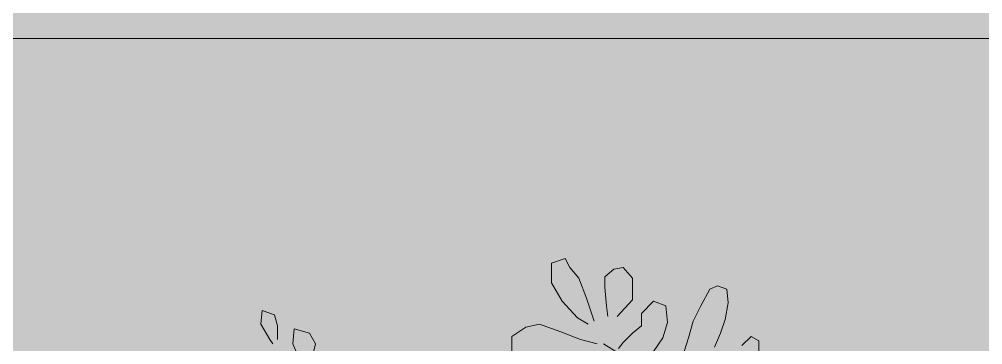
# Model space of a CAD drawing. Header units: centimetres. Extents: x -4381 to 5639, y -3920 to 4826.
# Drawn here: x 118.307 to 119.4, y 11.171 to 11.539 of the extents above; entities that cross this region are included whole.
import ezdxf
from ezdxf.xclip import XClip

# ---------------------------------------------------------------- set-up
doc = ezdxf.new("R2010")
doc.units = ezdxf.units.CM
doc.header["$MEASUREMENT"] = 0
doc.header["$XCLIPFRAME"] = 0
doc.set_wipeout_variables(frame=1)
doc.linetypes.add('Wipeout_Contour', pattern=[100, 0, -100])
for name, color, linetype, lineweight, true_color in [('00-TREES_Pen_No__181', 7, 'Continuous', 5, 0xddeaa8), ('Structural - Bearing_Pen_No__102', 7, 'Continuous', 5, 0xcccccc), ('Structural - Bearing_Pen_No__112', 7, 'Continuous', 5, 0xd5aaaa)]:
    doc.layers.add(name, color=color, linetype=linetype, lineweight=lineweight, true_color=true_color)
doc.layers.add('0_Pen_No__1', color=7, linetype='Continuous', lineweight=5)
doc.layers.add('Structural - Bearing_Pen_No__1', color=7, linetype='Continuous', lineweight=5)
doc.layers.add('Drawing & Figure', color=7, linetype='Continuous')
doc.layers.add('Structural - Bearing', color=7, linetype='Continuous')

# ---------------------------------------------------------------- blocks, each defined once
blk = doc.blocks.new('Drawing_11_11', base_point=(474.0779, 10.6179))
at = {"color": 254, "linetype": 'Wipeout_Contour', "lineweight": 0, "ltscale": 485.312076}
blk.add_wipeout([(117.6905, 11.5179), (123.6405, 11.5179), (123.6405, 13.7179), (117.6905, 13.7179)], dxfattribs=at).dxf.layer = 'Structural - Bearing'
at = {"layer": 'Structural - Bearing_Pen_No__112', "linetype": 'Continuous', "ltscale": 10}
blk.add_hatch(color=256, dxfattribs=at).paths.add_polyline_path([(117.6905, 11.5179), (123.6405, 11.5179), (123.6405, 13.7179), (117.6905, 13.7179)])
at = {"color": 254, "linetype": 'Wipeout_Contour', "lineweight": 0, "ltscale": 608.336316}
blk.add_wipeout([(117.6905, 10.8179), (118.939, 10.8179), (125.5905, 10.8179), (125.5905, 11.5179), (117.6905, 11.5179)], dxfattribs=at).dxf.layer = 'Structural - Bearing'
at = {"layer": '00-TREES_Pen_No__181', "linetype": 'Continuous', "lineweight": 0, "ltscale": 10, "true_color": 0xd3eba9}
h = blk.add_hatch(color=61, dxfattribs=at)
h.paths.add_polyline_path([(119.684, 10.6371), (119.6799, 10.655), (119.6671, 10.6838), (119.643, 10.7337), (119.6103, 10.7664), (119.5156, 10.8103), (119.4541, 10.8278), (119.4456, 10.8176), (119.4029, 10.8085), (119.3305, 10.8124), (119.3697, 10.8354), (119.3814, 10.8529), (119.3528, 10.8661), (119.282, 10.8661), (119.1946, 10.8181), (119.2179, 10.8482), (119.2729, 10.8792), (119.3528, 10.9075), (119.4571, 10.9214), (119.5067, 10.951), (119.5354, 11.004), (119.5354, 11.0634), (119.5013, 11.0976), (119.4719, 11.0682), (119.4072, 11.0427), (119.3593, 11.0166), (119.2859, 10.9868), (119.2782, 10.997), (119.3113, 11.0302), (119.3005, 11.0522), (119.3061, 11.0866), (119.3061, 11.1291), (119.294, 11.1342), (119.2342, 11.1167), (119.2121, 11.076), (119.1836, 11.0475), (119.167, 10.976), (119.1324, 10.9713), (119.1324, 11.0078), (119.1447, 11.0307), (119.1398, 11.0512), (119.1259, 11.0434), (119.0767, 11.0324), (119.0767, 11.0513), (119.1189, 11.0703), (119.1456, 11.0969), (119.1438, 11.1218), (119.1568, 11.1649), (119.1232, 11.1856), (119.118, 11.2097), (119.1146, 11.2329), (119.1034, 11.2519), (119.08, 11.2151), (119.0569, 11.2035), (119.0414, 11.2286), (118.998, 11.2512), (118.9399, 11.2682), (118.898, 11.2576), (118.8745, 11.1959), (118.8745, 11.1535), (118.9153, 11.123), (118.9493, 11.1055), (119.0318, 11.0968), (119.0001, 11.078), (118.9643, 11.0717), (118.9591, 11.0579), (118.9904, 11.0437), (119.029, 11.0296), (119.05, 11.01), (119.0397, 10.9713), (118.9975, 10.9713), (119.0057, 10.9476), (119.0311, 10.9222), (119.0195, 10.8834), (119.0129, 10.8448), (118.964, 10.8938), (118.9459, 10.9175), (118.9321, 10.9368), (118.9261, 10.9609), (118.9246, 10.9767), (118.9208, 11.0025), (118.9029, 11.0238), (118.8564, 11.0358), (118.8223, 11.0294), (118.8312, 11.0658), (118.8077, 11.1008), (118.7677, 11.1408), (118.7049, 11.1598), (118.6688, 11.1758), (118.5835, 11.2201), (118.5586, 11.1758), (118.5499, 11.1287), (118.6128, 11.1116), (118.5904, 11.0732), (118.5982, 11.0255), (118.6518, 10.9515), (118.6829, 10.9456), (118.7508, 10.9623), (118.7801, 10.9683), (118.7674, 10.9265), (118.7617, 10.9151), (118.7982, 10.9151), (118.8188, 10.9132), (118.8352, 10.8926), (118.8455, 10.8788), (118.8321, 10.8801), (118.846, 10.8732), (118.8108, 10.8732), (118.7264, 10.8732), (118.6378, 10.8473), (118.6231, 10.788), (118.6128, 10.7217), (118.6593, 10.7018), (118.7001, 10.6967), (118.7284, 10.6967), (118.7702, 10.7091), (118.9063, 10.6965), (118.8748, 10.6742), (118.8152, 10.6534), (118.8152, 10.6142), (118.9778, 10.6142), (118.9914, 10.6049), (119.0536, 10.6023), (119.1715, 10.6142), (119.2342, 10.6142), (119.2454, 10.6142), (119.2833, 10.6548), (119.2823, 10.6586), (119.3118, 10.6939), (119.3464, 10.6709), (119.3995, 10.7091), (119.4435, 10.6871), (119.4674, 10.631), (119.5563, 10.6211), (119.6353, 10.6269)])
h.paths.add_polyline_path([(119.2662, 10.6655), (119.2562, 10.6333), (119.2196, 10.6454), (119.1923, 10.6727), (119.1923, 10.7221), (119.2052, 10.7315), (119.2124, 10.7257), (119.2275, 10.6913)], flags=0)
h.paths.add_polyline_path([(119.0035, 10.7896), (118.9794, 10.7486), (118.9629, 10.7246), (118.9292, 10.7246), (118.9381, 10.7533), (118.9556, 10.7624)], flags=0)
at = {"layer": 'Structural - Bearing_Pen_No__102', "linetype": 'Continuous', "ltscale": 10}
blk.add_hatch(color=256, dxfattribs=at).paths.add_polyline_path([(117.6905, 10.8179), (118.939, 10.8179), (125.5905, 10.8179), (125.5905, 11.5179), (117.6905, 11.5179)])
at = {"layer": '0_Pen_No__1', "linetype": 'Continuous', "ltscale": 10}
for p, q in [((118.9263, 11.2687), (118.9107, 11.2635)), ((118.9315, 11.2583), (118.9263, 11.2687)), ((118.9107, 11.2635), (118.9107, 11.241)), ((118.9418, 11.2462), (118.9315, 11.2583)), ((118.9815, 11.2566), (118.9712, 11.2479)), ((118.9919, 11.2583), (118.9815, 11.2566)), ((119.0023, 11.2462), (118.9919, 11.2583)), ((118.9505, 11.2237), (118.9418, 11.2462)), ((118.9712, 11.2479), (118.9712, 11.2358)), ((119.0023, 11.222), (119.0023, 11.2462)), ((118.9107, 11.241), (118.9228, 11.2203)), ((118.9712, 11.2358), (118.9729, 11.2151)), ((119.08, 11.2151), (119.0903, 11.2341)), ((119.0903, 11.2341), (119.099, 11.2376)), ((119.099, 11.2376), (119.1093, 11.2341)), ((119.1093, 11.2341), (119.111, 11.2185)), ((118.9228, 11.2203), (118.9401, 11.2013)), ((118.9591, 11.1978), (118.9505, 11.2237)), ((118.985, 11.203), (119.0023, 11.222)), ((119.0264, 11.2203), (119.0126, 11.2064)), ((119.0402, 11.2151), (119.0264, 11.2203)), ((118.5827, 11.2099), (118.5809, 11.1944)), ((118.5965, 11.2047), (118.5827, 11.2099)), ((118.9729, 11.2151), (118.9746, 11.203)), ((119.042, 11.1961), (119.0402, 11.2151)), ((119.0713, 11.1978), (119.08, 11.2151)), ((119.111, 11.2185), (119.1076, 11.1995)), ((118.5999, 11.1926), (118.5965, 11.2047)), ((118.9401, 11.2013), (118.9522, 11.1944)), ((119.0126, 11.2064), (119.0126, 11.1926)), ((119.1076, 11.1995), (119.1024, 11.184)), ((118.5809, 11.1944), (118.5913, 11.1771)), ((118.5999, 11.1771), (118.5999, 11.1926)), ((118.6189, 11.1892), (118.6172, 11.1719)), ((118.6362, 11.184), (118.6189, 11.1892)), ((118.8814, 11.1909), (118.8658, 11.1805)), ((118.8969, 11.1944), (118.8814, 11.1909)), ((118.9211, 11.1857), (118.8969, 11.1944)), ((119.0126, 11.1926), (119.0023, 11.184)), ((119.0368, 11.1788), (119.042, 11.1961)), ((119.0661, 11.1788), (119.0713, 11.1978)), ((118.5913, 11.1771), (118.5948, 11.1719)), ((118.6431, 11.1719), (118.6362, 11.184)), ((118.8658, 11.1805), (118.8658, 11.1633)), ((118.9436, 11.1771), (118.9211, 11.1857)), ((118.9625, 11.1719), (118.9436, 11.1771)), ((119.0023, 11.184), (118.9919, 11.1736)), ((119.0264, 11.1633), (119.0368, 11.1788)), ((119.061, 11.1633), (119.0661, 11.1788)), ((119.1024, 11.184), (119.0955, 11.1684)), ((119.1369, 11.1805), (119.1266, 11.1702)), ((119.1456, 11.1753), (119.1369, 11.1805)), ((118.6172, 11.1719), (118.6241, 11.1563)), ((118.6397, 11.1581), (118.6431, 11.1719)), ((118.9867, 11.1615), (118.9695, 11.1719)), ((118.9919, 11.1736), (118.9867, 11.1667)), ((119.1456, 11.1581), (119.1456, 11.1753))]:
    blk.add_line(p, q, dxfattribs=at)
at = {"layer": 'Structural - Bearing_Pen_No__1', "linetype": 'Continuous', "ltscale": 10}
for q in [(117.6905, 11.5179), (117.7105, 11.5179)]:
    blk.add_line((125.5905, 11.5179), q, dxfattribs=at)

msp = doc.modelspace()

# ---------------------------------------------------------------- block references
at = {"layer": 'Drawing & Figure', "color": 151, "linetype": 'Continuous', "lineweight": 5, "ltscale": 10, "true_color": 0x80c2ff}
ref = msp.add_blockref('Drawing_11_11', (474.07794, 10.61787), dxfattribs=at)
XClip(ref).set_block_clipping_path([(101.4426918859, 0.9963282177), (149.8554874385, 21.3288080632)])

doc.saveas('drawing.dxf')
